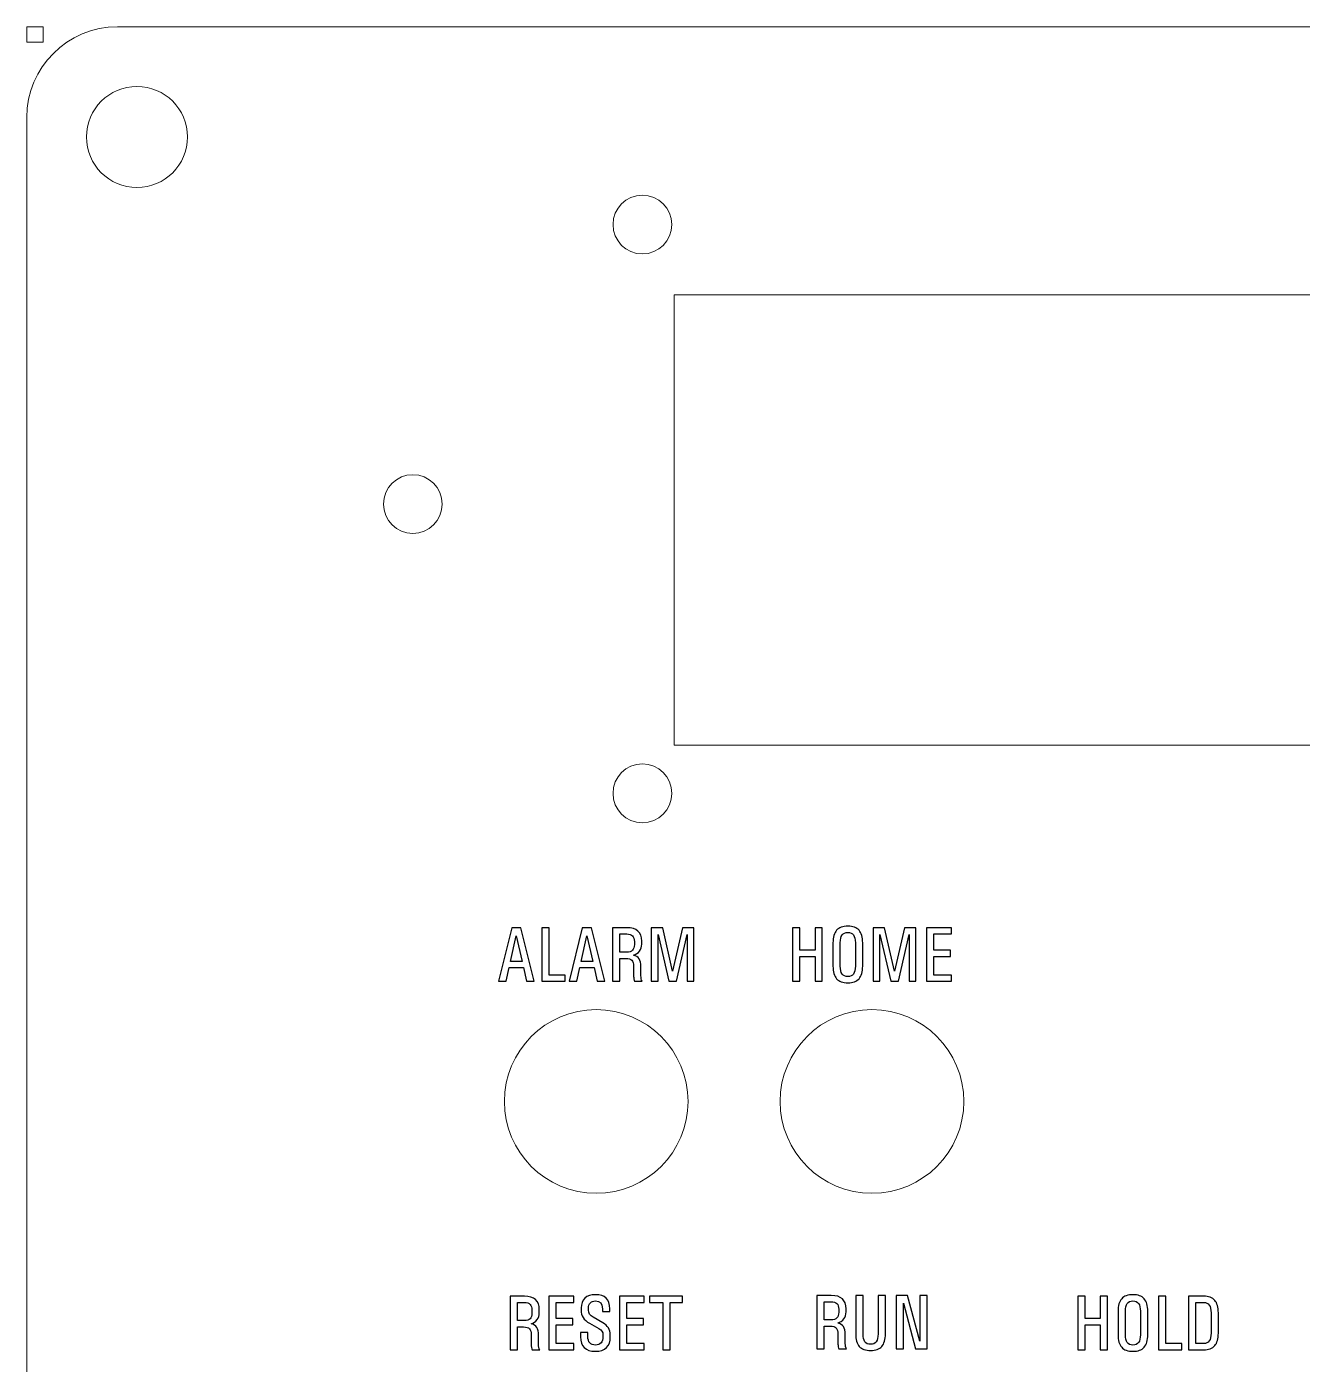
# Model space of a CAD drawing. Header units: millimetres. Extents: x -138 to 142, y -75 to 77.
# Drawn here: x -138.5 to -69.1, y 4.2 to 77 of the extents above; entities that cross this region are included whole.
import ezdxf

# ---------------------------------------------------------------- set-up
doc = ezdxf.new("R2010")
doc.units = ezdxf.units.MM
doc.header["$MEASUREMENT"] = 0
doc.layers.add('Layer 1', color=7, linetype='Continuous')

msp = doc.modelspace()

# ---------------------------------------------------------------- linework, layer by layer
at = {"layer": 'Layer 1', "color": 1, "lineweight": 20}
msp.add_lwpolyline([(-138.5, 76.1568), (-137.6126, 76.1568), (-137.6126, 77), (-138.5, 77), (-138.5, 76.1568)], close=True, dxfattribs=at)
at = {"layer": 'Layer 1', "lineweight": 9}
msp.add_lwpolyline([(-103.2501, 37.9), (-31.7501, 37.9), (-31.7501, 62.4), (-103.2501, 62.4), (-103.2501, 37.9)], close=True, dxfattribs=at)
for centre, major_axis in [((-132.5, 71), (0, 2.75)), ((-104.9857, 66.2329), (0, 1.6)), ((-117.4825, 51.0183), (0, 1.6)), ((-104.9857, 35.2703), (0, 1.6)), ((-107.5, 18.5), (0, 5)), ((-92.4886, 18.5), (0, 5))]:
    msp.add_ellipse(centre, major_axis=major_axis, ratio=1, dxfattribs=at)
msp.add_open_spline([(-133.5625, 77), (-133.5625, 77), (88.5625, 77), (88.5625, 77), (88.5625, 77), (91.2782, 77), (93.5, 74.7782), (93.5, 72.0625), (93.5, 72.0625), (93.5, 72.0625), (93.5, -70.0625), (93.5, -70.0625), (93.5, -70.0625), (93.5, -72.7782), (91.2782, -75), (88.5625, -75), (88.5625, -75), (88.5625, -75), (-133.5625, -75), (-133.5625, -75), (-133.5625, -75), (-136.2782, -75), (-138.5, -72.7782), (-138.5, -70.0625), (-138.5, -70.0625), (-138.5, -70.0625), (-138.5, 72.0625), (-138.5, 72.0625), (-138.5, 72.0625), (-138.5, 74.7782), (-136.2782, 77), (-133.5625, 77)], degree=3, knots=[0, 0, 0, 0, 0.1111111, 0.1111111, 0.1111111, 0.1111111, 0.2222222, 0.2222222, 0.2222222, 0.2222222, 0.3333333, 0.3333333, 0.3333333, 0.3333333, 0.4444444, 0.4444444, 0.4444444, 0.4444444, 0.5555556, 0.5555556, 0.5555556, 0.5555556, 0.6666667, 0.6666667, 0.6666667, 0.6666667, 0.7777778, 0.7777778, 0.7777778, 0.7777778, 1, 1, 1, 1], dxfattribs=at)
at = {"layer": 'Layer 1', "color": 1}
for points, knots in [([(-112.8192, 25.0438), (-112.8192, 25.0438), (-112.1024, 27.9563), (-112.1024, 27.9563), (-112.1024, 27.9563), (-112.1024, 27.9563), (-111.5958, 27.9563), (-111.5958, 27.9563), (-111.5958, 27.9563), (-111.5958, 27.9563), (-110.8804, 25.0438), (-110.8804, 25.0438), (-110.8804, 25.0438), (-110.8804, 25.0438), (-111.2896, 25.0438), (-111.2896, 25.0438), (-111.2896, 25.0438), (-111.2896, 25.0438), (-111.4596, 25.7839), (-111.4596, 25.7839), (-111.4596, 25.7839), (-111.4596, 25.7839), (-112.2385, 25.7839), (-112.2385, 25.7839), (-112.2385, 25.7839), (-112.2385, 25.7839), (-112.4079, 25.0438), (-112.4079, 25.0438), (-112.4079, 25.0438), (-112.4079, 25.0438), (-112.8192, 25.0438), (-112.8192, 25.0438)], [0, 0, 0, 0, 0.1111111, 0.1111111, 0.1111111, 0.1111111, 0.2222222, 0.2222222, 0.2222222, 0.2222222, 0.3333333, 0.3333333, 0.3333333, 0.3333333, 0.4444444, 0.4444444, 0.4444444, 0.4444444, 0.5555556, 0.5555556, 0.5555556, 0.5555556, 0.6666667, 0.6666667, 0.6666667, 0.6666667, 0.7777778, 0.7777778, 0.7777778, 0.7777778, 1, 1, 1, 1]), ([(-110.4612, 25.0438), (-110.4612, 25.0438), (-110.4612, 27.9563), (-110.4612, 27.9563), (-110.4612, 27.9563), (-110.4612, 27.9563), (-110.0619, 27.9563), (-110.0619, 27.9563), (-110.0619, 27.9563), (-110.0619, 27.9563), (-110.0619, 25.3825), (-110.0619, 25.3825), (-110.0619, 25.3825), (-110.0619, 25.3825), (-109.1898, 25.3825), (-109.1898, 25.3825), (-109.1898, 25.3825), (-109.1898, 25.3825), (-109.1898, 25.0438), (-109.1898, 25.0438), (-109.1898, 25.0438), (-109.1898, 25.0438), (-110.4612, 25.0438), (-110.4612, 25.0438)], [0, 0, 0, 0, 0.1428571, 0.1428571, 0.1428571, 0.1428571, 0.2857143, 0.2857143, 0.2857143, 0.2857143, 0.4285714, 0.4285714, 0.4285714, 0.4285714, 0.5714286, 0.5714286, 0.5714286, 0.5714286, 0.7142857, 0.7142857, 0.7142857, 0.7142857, 1, 1, 1, 1]), ([(-108.9746, 25.0438), (-108.9746, 25.0438), (-108.2578, 27.9563), (-108.2578, 27.9563), (-108.2578, 27.9563), (-108.2578, 27.9563), (-107.7512, 27.9563), (-107.7512, 27.9563), (-107.7512, 27.9563), (-107.7512, 27.9563), (-107.0358, 25.0438), (-107.0358, 25.0438), (-107.0358, 25.0438), (-107.0358, 25.0438), (-107.445, 25.0438), (-107.445, 25.0438), (-107.445, 25.0438), (-107.445, 25.0438), (-107.615, 25.7839), (-107.615, 25.7839), (-107.615, 25.7839), (-107.615, 25.7839), (-108.3939, 25.7839), (-108.3939, 25.7839), (-108.3939, 25.7839), (-108.3939, 25.7839), (-108.5633, 25.0438), (-108.5633, 25.0438), (-108.5633, 25.0438), (-108.5633, 25.0438), (-108.9746, 25.0438), (-108.9746, 25.0438)], [0, 0, 0, 0, 0.1111111, 0.1111111, 0.1111111, 0.1111111, 0.2222222, 0.2222222, 0.2222222, 0.2222222, 0.3333333, 0.3333333, 0.3333333, 0.3333333, 0.4444444, 0.4444444, 0.4444444, 0.4444444, 0.5555556, 0.5555556, 0.5555556, 0.5555556, 0.6666667, 0.6666667, 0.6666667, 0.6666667, 0.7777778, 0.7777778, 0.7777778, 0.7777778, 1, 1, 1, 1]), ([(-105.8744, 26.2884), (-105.8744, 26.2884), (-106.2173, 26.2884), (-106.2173, 26.2884), (-106.2173, 26.2884), (-106.2173, 26.2884), (-106.2173, 25.0438), (-106.2173, 25.0438), (-106.2173, 25.0438), (-106.2173, 25.0438), (-106.6166, 25.0438), (-106.6166, 25.0438), (-106.6166, 25.0438), (-106.6166, 25.0438), (-106.6166, 27.9563), (-106.6166, 27.9563), (-106.6166, 27.9563), (-106.6166, 27.9563), (-105.8328, 27.9563), (-105.8328, 27.9563), (-105.8328, 27.9563), (-105.293, 27.9563), (-105.0228, 27.7136), (-105.0228, 27.2289), (-105.0228, 27.2289), (-105.0228, 27.2289), (-105.0228, 27.0589), (-105.0228, 27.0589), (-105.0228, 27.0589), (-105.0228, 26.9128), (-105.0623, 26.7872), (-105.1413, 26.6821), (-105.1413, 26.6821), (-105.2211, 26.5763), (-105.3311, 26.5015), (-105.4737, 26.4577), (-105.4737, 26.4577), (-105.3325, 26.426), (-105.2295, 26.3604), (-105.1646, 26.2602), (-105.1646, 26.2602), (-105.099, 26.1607), (-105.0658, 26.0203), (-105.0658, 25.8397), (-105.0658, 25.8397), (-105.0658, 25.8397), (-105.0658, 25.3352), (-105.0658, 25.3352), (-105.0658, 25.3352), (-105.0658, 25.2886), (-105.0595, 25.2343), (-105.0468, 25.1729), (-105.0468, 25.1729), (-105.0334, 25.1115), (-105.0186, 25.0685), (-105.0023, 25.0438), (-105.0023, 25.0438), (-105.0023, 25.0438), (-105.4179, 25.0438), (-105.4179, 25.0438), (-105.4179, 25.0438), (-105.4271, 25.0671), (-105.4377, 25.1087), (-105.4483, 25.1687), (-105.4483, 25.1687), (-105.4595, 25.2287), (-105.4652, 25.2745), (-105.4652, 25.3063), (-105.4652, 25.3063), (-105.4652, 25.3063), (-105.4652, 25.8601), (-105.4652, 25.8601), (-105.4652, 25.8601), (-105.4652, 26.0104), (-105.4969, 26.1191), (-105.5604, 26.1868), (-105.5604, 26.1868), (-105.6239, 26.2545), (-105.7284, 26.2884), (-105.8744, 26.2884)], [0, 0, 0, 0, 0.047619, 0.047619, 0.047619, 0.047619, 0.0952381, 0.0952381, 0.0952381, 0.0952381, 0.1428571, 0.1428571, 0.1428571, 0.1428571, 0.1904762, 0.1904762, 0.1904762, 0.1904762, 0.2380952, 0.2380952, 0.2380952, 0.2380952, 0.2857143, 0.2857143, 0.2857143, 0.2857143, 0.3333333, 0.3333333, 0.3333333, 0.3333333, 0.3809524, 0.3809524, 0.3809524, 0.3809524, 0.4285714, 0.4285714, 0.4285714, 0.4285714, 0.4761905, 0.4761905, 0.4761905, 0.4761905, 0.5238095, 0.5238095, 0.5238095, 0.5238095, 0.5714286, 0.5714286, 0.5714286, 0.5714286, 0.6190476, 0.6190476, 0.6190476, 0.6190476, 0.6666667, 0.6666667, 0.6666667, 0.6666667, 0.7142857, 0.7142857, 0.7142857, 0.7142857, 0.7619048, 0.7619048, 0.7619048, 0.7619048, 0.8095238, 0.8095238, 0.8095238, 0.8095238, 0.8571429, 0.8571429, 0.8571429, 0.8571429, 0.9047619, 0.9047619, 0.9047619, 0.9047619, 1, 1, 1, 1]), ([(-104.4999, 25.0438), (-104.4999, 25.0438), (-104.4999, 27.9563), (-104.4999, 27.9563), (-104.4999, 27.9563), (-104.4999, 27.9563), (-103.8819, 27.9563), (-103.8819, 27.9563), (-103.8819, 27.9563), (-103.8819, 27.9563), (-103.34, 25.5892), (-103.34, 25.5892), (-103.34, 25.5892), (-103.34, 25.5892), (-102.7989, 27.9563), (-102.7989, 27.9563), (-102.7989, 27.9563), (-102.7989, 27.9563), (-102.1808, 27.9563), (-102.1808, 27.9563), (-102.1808, 27.9563), (-102.1808, 27.9563), (-102.1808, 25.0438), (-102.1808, 25.0438), (-102.1808, 25.0438), (-102.1808, 25.0438), (-102.5442, 25.0438), (-102.5442, 25.0438), (-102.5442, 25.0438), (-102.5442, 25.0438), (-102.5442, 27.588), (-102.5442, 27.588), (-102.5442, 27.588), (-102.5442, 27.588), (-103.1291, 25.0438), (-103.1291, 25.0438), (-103.1291, 25.0438), (-103.1291, 25.0438), (-103.551, 25.0438), (-103.551, 25.0438), (-103.551, 25.0438), (-103.551, 25.0438), (-104.1359, 27.588), (-104.1359, 27.588), (-104.1359, 27.588), (-104.1359, 27.588), (-104.1359, 25.0438), (-104.1359, 25.0438), (-104.1359, 25.0438), (-104.1359, 25.0438), (-104.4999, 25.0438), (-104.4999, 25.0438)], [0, 0, 0, 0, 0.0714286, 0.0714286, 0.0714286, 0.0714286, 0.1428571, 0.1428571, 0.1428571, 0.1428571, 0.2142857, 0.2142857, 0.2142857, 0.2142857, 0.2857143, 0.2857143, 0.2857143, 0.2857143, 0.3571429, 0.3571429, 0.3571429, 0.3571429, 0.4285714, 0.4285714, 0.4285714, 0.4285714, 0.5, 0.5, 0.5, 0.5, 0.5714286, 0.5714286, 0.5714286, 0.5714286, 0.6428571, 0.6428571, 0.6428571, 0.6428571, 0.7142857, 0.7142857, 0.7142857, 0.7142857, 0.7857143, 0.7857143, 0.7857143, 0.7857143, 0.8571429, 0.8571429, 0.8571429, 0.8571429, 1, 1, 1, 1]), ([(-96.8097, 25.0438), (-96.8097, 25.0438), (-96.8097, 27.9563), (-96.8097, 27.9563), (-96.8097, 27.9563), (-96.8097, 27.9563), (-96.4104, 27.9563), (-96.4104, 27.9563), (-96.4104, 27.9563), (-96.4104, 27.9563), (-96.4104, 26.7364), (-96.4104, 26.7364), (-96.4104, 26.7364), (-96.4104, 26.7364), (-95.5898, 26.7364), (-95.5898, 26.7364), (-95.5898, 26.7364), (-95.5898, 26.7364), (-95.5898, 27.9563), (-95.5898, 27.9563), (-95.5898, 27.9563), (-95.5898, 27.9563), (-95.1912, 27.9563), (-95.1912, 27.9563), (-95.1912, 27.9563), (-95.1912, 27.9563), (-95.1912, 25.0438), (-95.1912, 25.0438), (-95.1912, 25.0438), (-95.1912, 25.0438), (-95.5898, 25.0438), (-95.5898, 25.0438), (-95.5898, 25.0438), (-95.5898, 25.0438), (-95.5898, 26.3978), (-95.5898, 26.3978), (-95.5898, 26.3978), (-95.5898, 26.3978), (-96.4104, 26.3978), (-96.4104, 26.3978), (-96.4104, 26.3978), (-96.4104, 26.3978), (-96.4104, 25.0438), (-96.4104, 25.0438), (-96.4104, 25.0438), (-96.4104, 25.0438), (-96.8097, 25.0438), (-96.8097, 25.0438)], [0, 0, 0, 0, 0.0769231, 0.0769231, 0.0769231, 0.0769231, 0.1538462, 0.1538462, 0.1538462, 0.1538462, 0.2307692, 0.2307692, 0.2307692, 0.2307692, 0.3076923, 0.3076923, 0.3076923, 0.3076923, 0.3846154, 0.3846154, 0.3846154, 0.3846154, 0.4615385, 0.4615385, 0.4615385, 0.4615385, 0.5384615, 0.5384615, 0.5384615, 0.5384615, 0.6153846, 0.6153846, 0.6153846, 0.6153846, 0.6923077, 0.6923077, 0.6923077, 0.6923077, 0.7692308, 0.7692308, 0.7692308, 0.7692308, 0.8461538, 0.8461538, 0.8461538, 0.8461538, 1, 1, 1, 1]), ([(-93.802, 28.041), (-93.5282, 28.041), (-93.325, 27.9669), (-93.1924, 27.818), (-93.1924, 27.818), (-93.0604, 27.6692), (-92.9941, 27.4413), (-92.9941, 27.1358), (-92.9941, 27.1358), (-92.9941, 27.1358), (-92.9941, 25.8644), (-92.9941, 25.8644), (-92.9941, 25.8644), (-92.9941, 25.5589), (-93.0604, 25.331), (-93.1924, 25.1821), (-93.1924, 25.1821), (-93.325, 25.0332), (-93.5282, 24.9591), (-93.802, 24.9591), (-93.802, 24.9591), (-94.0778, 24.9591), (-94.2817, 25.0332), (-94.4137, 25.1814), (-94.4137, 25.1814), (-94.5463, 25.3295), (-94.6126, 25.5574), (-94.6126, 25.8644), (-94.6126, 25.8644), (-94.6126, 25.8644), (-94.6126, 27.1358), (-94.6126, 27.1358), (-94.6126, 27.1358), (-94.6126, 27.4427), (-94.5463, 27.6706), (-94.4137, 27.8187), (-94.4137, 27.8187), (-94.2817, 27.9669), (-94.0778, 28.041), (-93.802, 28.041)], [0, 0, 0, 0, 0.0909091, 0.0909091, 0.0909091, 0.0909091, 0.1818182, 0.1818182, 0.1818182, 0.1818182, 0.2727273, 0.2727273, 0.2727273, 0.2727273, 0.3636364, 0.3636364, 0.3636364, 0.3636364, 0.4545455, 0.4545455, 0.4545455, 0.4545455, 0.5454545, 0.5454545, 0.5454545, 0.5454545, 0.6363636, 0.6363636, 0.6363636, 0.6363636, 0.7272727, 0.7272727, 0.7272727, 0.7272727, 0.8181818, 0.8181818, 0.8181818, 0.8181818, 1, 1, 1, 1]), ([(-93.802, 27.7023), (-93.9431, 27.7023), (-94.0468, 27.6557), (-94.1131, 27.5633), (-94.1131, 27.5633), (-94.1801, 27.4709), (-94.2133, 27.3284), (-94.2133, 27.1358), (-94.2133, 27.1358), (-94.2133, 27.1358), (-94.2133, 25.8644), (-94.2133, 25.8644), (-94.2133, 25.8644), (-94.2133, 25.6717), (-94.1801, 25.5285), (-94.1131, 25.4368), (-94.1131, 25.4368), (-94.0468, 25.3444), (-93.9431, 25.2978), (-93.802, 25.2978), (-93.802, 25.2978), (-93.663, 25.2978), (-93.56, 25.3444), (-93.4929, 25.4368), (-93.4929, 25.4368), (-93.4266, 25.5285), (-93.3927, 25.6717), (-93.3927, 25.8644), (-93.3927, 25.8644), (-93.3927, 25.8644), (-93.3927, 27.1358), (-93.3927, 27.1358), (-93.3927, 27.1358), (-93.3927, 27.3284), (-93.4259, 27.4709), (-93.4922, 27.5633), (-93.4922, 27.5633), (-93.5585, 27.6557), (-93.6616, 27.7023), (-93.802, 27.7023)], [0, 0, 0, 0, 0.0909091, 0.0909091, 0.0909091, 0.0909091, 0.1818182, 0.1818182, 0.1818182, 0.1818182, 0.2727273, 0.2727273, 0.2727273, 0.2727273, 0.3636364, 0.3636364, 0.3636364, 0.3636364, 0.4545455, 0.4545455, 0.4545455, 0.4545455, 0.5454545, 0.5454545, 0.5454545, 0.5454545, 0.6363636, 0.6363636, 0.6363636, 0.6363636, 0.7272727, 0.7272727, 0.7272727, 0.7272727, 0.8181818, 0.8181818, 0.8181818, 0.8181818, 1, 1, 1, 1]), ([(-92.4155, 25.0438), (-92.4155, 25.0438), (-92.4155, 27.9563), (-92.4155, 27.9563), (-92.4155, 27.9563), (-92.4155, 27.9563), (-91.7975, 27.9563), (-91.7975, 27.9563), (-91.7975, 27.9563), (-91.7975, 27.9563), (-91.2556, 25.5892), (-91.2556, 25.5892), (-91.2556, 25.5892), (-91.2556, 25.5892), (-90.7145, 27.9563), (-90.7145, 27.9563), (-90.7145, 27.9563), (-90.7145, 27.9563), (-90.0964, 27.9563), (-90.0964, 27.9563), (-90.0964, 27.9563), (-90.0964, 27.9563), (-90.0964, 25.0438), (-90.0964, 25.0438), (-90.0964, 25.0438), (-90.0964, 25.0438), (-90.4598, 25.0438), (-90.4598, 25.0438), (-90.4598, 25.0438), (-90.4598, 25.0438), (-90.4598, 27.588), (-90.4598, 27.588), (-90.4598, 27.588), (-90.4598, 27.588), (-91.0447, 25.0438), (-91.0447, 25.0438), (-91.0447, 25.0438), (-91.0447, 25.0438), (-91.4666, 25.0438), (-91.4666, 25.0438), (-91.4666, 25.0438), (-91.4666, 25.0438), (-92.0515, 27.588), (-92.0515, 27.588), (-92.0515, 27.588), (-92.0515, 27.588), (-92.0515, 25.0438), (-92.0515, 25.0438), (-92.0515, 25.0438), (-92.0515, 25.0438), (-92.4155, 25.0438), (-92.4155, 25.0438)], [0, 0, 0, 0, 0.0714286, 0.0714286, 0.0714286, 0.0714286, 0.1428571, 0.1428571, 0.1428571, 0.1428571, 0.2142857, 0.2142857, 0.2142857, 0.2142857, 0.2857143, 0.2857143, 0.2857143, 0.2857143, 0.3571429, 0.3571429, 0.3571429, 0.3571429, 0.4285714, 0.4285714, 0.4285714, 0.4285714, 0.5, 0.5, 0.5, 0.5, 0.5714286, 0.5714286, 0.5714286, 0.5714286, 0.6428571, 0.6428571, 0.6428571, 0.6428571, 0.7142857, 0.7142857, 0.7142857, 0.7142857, 0.7857143, 0.7857143, 0.7857143, 0.7857143, 0.8571429, 0.8571429, 0.8571429, 0.8571429, 1, 1, 1, 1]), ([(-89.5157, 25.0438), (-89.5157, 25.0438), (-89.5157, 27.9563), (-89.5157, 27.9563), (-89.5157, 27.9563), (-89.5157, 27.9563), (-88.1681, 27.9563), (-88.1681, 27.9563), (-88.1681, 27.9563), (-88.1681, 27.9563), (-88.1681, 27.6169), (-88.1681, 27.6169), (-88.1681, 27.6169), (-88.1681, 27.6169), (-89.1164, 27.6169), (-89.1164, 27.6169), (-89.1164, 27.6169), (-89.1164, 27.6169), (-89.1164, 26.7364), (-89.1164, 26.7364), (-89.1164, 26.7364), (-89.1164, 26.7364), (-88.2112, 26.7364), (-88.2112, 26.7364), (-88.2112, 26.7364), (-88.2112, 26.7364), (-88.2112, 26.3978), (-88.2112, 26.3978), (-88.2112, 26.3978), (-88.2112, 26.3978), (-89.1164, 26.3978), (-89.1164, 26.3978), (-89.1164, 26.3978), (-89.1164, 26.3978), (-89.1164, 25.3825), (-89.1164, 25.3825), (-89.1164, 25.3825), (-89.1164, 25.3825), (-88.1681, 25.3825), (-88.1681, 25.3825), (-88.1681, 25.3825), (-88.1681, 25.3825), (-88.1681, 25.0438), (-88.1681, 25.0438), (-88.1681, 25.0438), (-88.1681, 25.0438), (-89.5157, 25.0438), (-89.5157, 25.0438)], [0, 0, 0, 0, 0.0769231, 0.0769231, 0.0769231, 0.0769231, 0.1538462, 0.1538462, 0.1538462, 0.1538462, 0.2307692, 0.2307692, 0.2307692, 0.2307692, 0.3076923, 0.3076923, 0.3076923, 0.3076923, 0.3846154, 0.3846154, 0.3846154, 0.3846154, 0.4615385, 0.4615385, 0.4615385, 0.4615385, 0.5384615, 0.5384615, 0.5384615, 0.5384615, 0.6153846, 0.6153846, 0.6153846, 0.6153846, 0.6923077, 0.6923077, 0.6923077, 0.6923077, 0.7692308, 0.7692308, 0.7692308, 0.7692308, 0.8461538, 0.8461538, 0.8461538, 0.8461538, 1, 1, 1, 1]), ([(-112.1623, 26.1184), (-112.1623, 26.1184), (-111.5358, 26.1184), (-111.5358, 26.1184), (-111.5358, 26.1184), (-111.5358, 26.1184), (-111.8498, 27.5118), (-111.8498, 27.5118), (-111.8498, 27.5118), (-111.8498, 27.5118), (-112.1623, 26.1184), (-112.1623, 26.1184)], [0, 0, 0, 0, 0.25, 0.25, 0.25, 0.25, 0.5, 0.5, 0.5, 0.5, 1, 1, 1, 1]), ([(-108.3177, 26.1184), (-108.3177, 26.1184), (-107.6912, 26.1184), (-107.6912, 26.1184), (-107.6912, 26.1184), (-107.6912, 26.1184), (-108.0052, 27.5118), (-108.0052, 27.5118), (-108.0052, 27.5118), (-108.0052, 27.5118), (-108.3177, 26.1184), (-108.3177, 26.1184)], [0, 0, 0, 0, 0.25, 0.25, 0.25, 0.25, 0.5, 0.5, 0.5, 0.5, 1, 1, 1, 1]), ([(-105.8328, 27.6169), (-105.8328, 27.6169), (-106.2173, 27.6169), (-106.2173, 27.6169), (-106.2173, 27.6169), (-106.2173, 27.6169), (-106.2173, 26.6271), (-106.2173, 26.6271), (-106.2173, 26.6271), (-106.2173, 26.6271), (-105.8328, 26.6271), (-105.8328, 26.6271), (-105.8328, 26.6271), (-105.559, 26.6271), (-105.4214, 26.7646), (-105.4214, 27.0384), (-105.4214, 27.0384), (-105.4214, 27.0384), (-105.4214, 27.2077), (-105.4214, 27.2077), (-105.4214, 27.2077), (-105.4214, 27.4808), (-105.559, 27.6169), (-105.8328, 27.6169)], [0, 0, 0, 0, 0.1428571, 0.1428571, 0.1428571, 0.1428571, 0.2857143, 0.2857143, 0.2857143, 0.2857143, 0.4285714, 0.4285714, 0.4285714, 0.4285714, 0.5714286, 0.5714286, 0.5714286, 0.5714286, 0.7142857, 0.7142857, 0.7142857, 0.7142857, 1, 1, 1, 1]), ([(-111.4494, 6.2293), (-111.4494, 6.2293), (-111.7923, 6.2293), (-111.7923, 6.2293), (-111.7923, 6.2293), (-111.7923, 6.2293), (-111.7923, 4.9847), (-111.7923, 4.9847), (-111.7923, 4.9847), (-111.7923, 4.9847), (-112.1916, 4.9847), (-112.1916, 4.9847), (-112.1916, 4.9847), (-112.1916, 4.9847), (-112.1916, 7.8972), (-112.1916, 7.8972), (-112.1916, 7.8972), (-112.1916, 7.8972), (-111.4078, 7.8972), (-111.4078, 7.8972), (-111.4078, 7.8972), (-110.868, 7.8972), (-110.5978, 7.6545), (-110.5978, 7.1698), (-110.5978, 7.1698), (-110.5978, 7.1698), (-110.5978, 6.9998), (-110.5978, 6.9998), (-110.5978, 6.9998), (-110.5978, 6.8537), (-110.6373, 6.7281), (-110.7163, 6.623), (-110.7163, 6.623), (-110.7961, 6.5172), (-110.9061, 6.4424), (-111.0487, 6.3986), (-111.0487, 6.3986), (-110.9075, 6.3669), (-110.8045, 6.3013), (-110.7396, 6.2011), (-110.7396, 6.2011), (-110.674, 6.1016), (-110.6408, 5.9612), (-110.6408, 5.7806), (-110.6408, 5.7806), (-110.6408, 5.7806), (-110.6408, 5.2761), (-110.6408, 5.2761), (-110.6408, 5.2761), (-110.6408, 5.2295), (-110.6345, 5.1752), (-110.6218, 5.1138), (-110.6218, 5.1138), (-110.6084, 5.0524), (-110.5936, 5.0094), (-110.5773, 4.9847), (-110.5773, 4.9847), (-110.5773, 4.9847), (-110.9929, 4.9847), (-110.9929, 4.9847), (-110.9929, 4.9847), (-111.0021, 5.008), (-111.0127, 5.0496), (-111.0233, 5.1096), (-111.0233, 5.1096), (-111.0345, 5.1696), (-111.0402, 5.2154), (-111.0402, 5.2472), (-111.0402, 5.2472), (-111.0402, 5.2472), (-111.0402, 5.801), (-111.0402, 5.801), (-111.0402, 5.801), (-111.0402, 5.9513), (-111.0719, 6.06), (-111.1354, 6.1277), (-111.1354, 6.1277), (-111.1989, 6.1954), (-111.3034, 6.2293), (-111.4494, 6.2293)], [0, 0, 0, 0, 0.047619, 0.047619, 0.047619, 0.047619, 0.0952381, 0.0952381, 0.0952381, 0.0952381, 0.1428571, 0.1428571, 0.1428571, 0.1428571, 0.1904762, 0.1904762, 0.1904762, 0.1904762, 0.2380952, 0.2380952, 0.2380952, 0.2380952, 0.2857143, 0.2857143, 0.2857143, 0.2857143, 0.3333333, 0.3333333, 0.3333333, 0.3333333, 0.3809524, 0.3809524, 0.3809524, 0.3809524, 0.4285714, 0.4285714, 0.4285714, 0.4285714, 0.4761905, 0.4761905, 0.4761905, 0.4761905, 0.5238095, 0.5238095, 0.5238095, 0.5238095, 0.5714286, 0.5714286, 0.5714286, 0.5714286, 0.6190476, 0.6190476, 0.6190476, 0.6190476, 0.6666667, 0.6666667, 0.6666667, 0.6666667, 0.7142857, 0.7142857, 0.7142857, 0.7142857, 0.7619048, 0.7619048, 0.7619048, 0.7619048, 0.8095238, 0.8095238, 0.8095238, 0.8095238, 0.8571429, 0.8571429, 0.8571429, 0.8571429, 0.9047619, 0.9047619, 0.9047619, 0.9047619, 1, 1, 1, 1]), ([(-111.4078, 7.5578), (-111.4078, 7.5578), (-111.7923, 7.5578), (-111.7923, 7.5578), (-111.7923, 7.5578), (-111.7923, 7.5578), (-111.7923, 6.568), (-111.7923, 6.568), (-111.7923, 6.568), (-111.7923, 6.568), (-111.4078, 6.568), (-111.4078, 6.568), (-111.4078, 6.568), (-111.134, 6.568), (-110.9964, 6.7055), (-110.9964, 6.9793), (-110.9964, 6.9793), (-110.9964, 6.9793), (-110.9964, 7.1486), (-110.9964, 7.1486), (-110.9964, 7.1486), (-110.9964, 7.4217), (-111.134, 7.5578), (-111.4078, 7.5578)], [0, 0, 0, 0, 0.1428571, 0.1428571, 0.1428571, 0.1428571, 0.2857143, 0.2857143, 0.2857143, 0.2857143, 0.4285714, 0.4285714, 0.4285714, 0.4285714, 0.5714286, 0.5714286, 0.5714286, 0.5714286, 0.7142857, 0.7142857, 0.7142857, 0.7142857, 1, 1, 1, 1]), ([(-110.0749, 4.9847), (-110.0749, 4.9847), (-110.0749, 7.8972), (-110.0749, 7.8972), (-110.0749, 7.8972), (-110.0749, 7.8972), (-108.7273, 7.8972), (-108.7273, 7.8972), (-108.7273, 7.8972), (-108.7273, 7.8972), (-108.7273, 7.5578), (-108.7273, 7.5578), (-108.7273, 7.5578), (-108.7273, 7.5578), (-109.6756, 7.5578), (-109.6756, 7.5578), (-109.6756, 7.5578), (-109.6756, 7.5578), (-109.6756, 6.6773), (-109.6756, 6.6773), (-109.6756, 6.6773), (-109.6756, 6.6773), (-108.7704, 6.6773), (-108.7704, 6.6773), (-108.7704, 6.6773), (-108.7704, 6.6773), (-108.7704, 6.3387), (-108.7704, 6.3387), (-108.7704, 6.3387), (-108.7704, 6.3387), (-109.6756, 6.3387), (-109.6756, 6.3387), (-109.6756, 6.3387), (-109.6756, 6.3387), (-109.6756, 5.3234), (-109.6756, 5.3234), (-109.6756, 5.3234), (-109.6756, 5.3234), (-108.7273, 5.3234), (-108.7273, 5.3234), (-108.7273, 5.3234), (-108.7273, 5.3234), (-108.7273, 4.9847), (-108.7273, 4.9847), (-108.7273, 4.9847), (-108.7273, 4.9847), (-110.0749, 4.9847), (-110.0749, 4.9847)], [0, 0, 0, 0, 0.0769231, 0.0769231, 0.0769231, 0.0769231, 0.1538462, 0.1538462, 0.1538462, 0.1538462, 0.2307692, 0.2307692, 0.2307692, 0.2307692, 0.3076923, 0.3076923, 0.3076923, 0.3076923, 0.3846154, 0.3846154, 0.3846154, 0.3846154, 0.4615385, 0.4615385, 0.4615385, 0.4615385, 0.5384615, 0.5384615, 0.5384615, 0.5384615, 0.6153846, 0.6153846, 0.6153846, 0.6153846, 0.6923077, 0.6923077, 0.6923077, 0.6923077, 0.7692308, 0.7692308, 0.7692308, 0.7692308, 0.8461538, 0.8461538, 0.8461538, 0.8461538, 1, 1, 1, 1]), ([(-107.5427, 7.9819), (-107.0227, 7.9819), (-106.7631, 7.7272), (-106.7631, 7.2171), (-106.7631, 7.2171), (-106.7631, 7.2171), (-106.7631, 7.064), (-106.7631, 7.064), (-106.7631, 7.064), (-106.7631, 7.064), (-107.1624, 7.064), (-107.1624, 7.064), (-107.1624, 7.064), (-107.1624, 7.064), (-107.1624, 7.2171), (-107.1624, 7.2171), (-107.1624, 7.2171), (-107.1624, 7.5007), (-107.2887, 7.6432), (-107.5427, 7.6432), (-107.5427, 7.6432), (-107.6584, 7.6432), (-107.7508, 7.6086), (-107.8193, 7.5395), (-107.8193, 7.5395), (-107.8884, 7.4704), (-107.923, 7.3772), (-107.923, 7.2587), (-107.923, 7.2587), (-107.923, 7.2587), (-107.923, 7.1451), (-107.923, 7.1451), (-107.923, 7.1451), (-107.923, 6.9821), (-107.8355, 6.8509), (-107.6605, 6.75), (-107.6605, 6.75), (-107.6605, 6.75), (-107.1328, 6.4501), (-107.1328, 6.4501), (-107.1328, 6.4501), (-107.0051, 6.3775), (-106.9063, 6.285), (-106.8379, 6.1743), (-106.8379, 6.1743), (-106.7687, 6.0635), (-106.7341, 5.9407), (-106.7341, 5.8053), (-106.7341, 5.8053), (-106.7341, 5.8053), (-106.7341, 5.6959), (-106.7341, 5.6959), (-106.7341, 5.6959), (-106.7341, 5.1653), (-107.0037, 4.9), (-107.5427, 4.9), (-107.5427, 4.9), (-108.0824, 4.9), (-108.3527, 5.1653), (-108.3527, 5.6959), (-108.3527, 5.6959), (-108.3527, 5.6959), (-108.3527, 5.9252), (-108.3527, 5.9252), (-108.3527, 5.9252), (-108.3527, 5.9252), (-107.954, 5.9252), (-107.954, 5.9252), (-107.954, 5.9252), (-107.954, 5.9252), (-107.954, 5.6959), (-107.954, 5.6959), (-107.954, 5.6959), (-107.954, 5.547), (-107.9188, 5.4334), (-107.8482, 5.3558), (-107.8482, 5.3558), (-107.7784, 5.2782), (-107.6761, 5.2387), (-107.5427, 5.2387), (-107.5427, 5.2387), (-107.4086, 5.2387), (-107.307, 5.2782), (-107.2372, 5.3558), (-107.2372, 5.3558), (-107.1681, 5.4334), (-107.1328, 5.547), (-107.1328, 5.6959), (-107.1328, 5.6959), (-107.1328, 5.6959), (-107.1328, 5.8053), (-107.1328, 5.8053), (-107.1328, 5.8053), (-107.1328, 5.9428), (-107.2062, 6.0536), (-107.3522, 6.1362), (-107.3522, 6.1362), (-107.3522, 6.1362), (-107.8588, 6.4233), (-107.8588, 6.4233), (-107.8588, 6.4233), (-108.0211, 6.5157), (-108.1389, 6.6188), (-108.2123, 6.7338), (-108.2123, 6.7338), (-108.2849, 6.8481), (-108.3216, 6.9849), (-108.3216, 7.1451), (-108.3216, 7.1451), (-108.3216, 7.1451), (-108.3216, 7.2587), (-108.3216, 7.2587), (-108.3216, 7.2587), (-108.3216, 7.4873), (-108.2532, 7.6651), (-108.1163, 7.7921), (-108.1163, 7.7921), (-107.9787, 7.9184), (-107.7875, 7.9819), (-107.5427, 7.9819)], [0, 0, 0, 0, 0.0322581, 0.0322581, 0.0322581, 0.0322581, 0.0645161, 0.0645161, 0.0645161, 0.0645161, 0.0967742, 0.0967742, 0.0967742, 0.0967742, 0.1290323, 0.1290323, 0.1290323, 0.1290323, 0.1612903, 0.1612903, 0.1612903, 0.1612903, 0.1935484, 0.1935484, 0.1935484, 0.1935484, 0.2258065, 0.2258065, 0.2258065, 0.2258065, 0.2580645, 0.2580645, 0.2580645, 0.2580645, 0.2903226, 0.2903226, 0.2903226, 0.2903226, 0.3225806, 0.3225806, 0.3225806, 0.3225806, 0.3548387, 0.3548387, 0.3548387, 0.3548387, 0.3870968, 0.3870968, 0.3870968, 0.3870968, 0.4193548, 0.4193548, 0.4193548, 0.4193548, 0.4516129, 0.4516129, 0.4516129, 0.4516129, 0.483871, 0.483871, 0.483871, 0.483871, 0.516129, 0.516129, 0.516129, 0.516129, 0.5483871, 0.5483871, 0.5483871, 0.5483871, 0.5806452, 0.5806452, 0.5806452, 0.5806452, 0.6129032, 0.6129032, 0.6129032, 0.6129032, 0.6451613, 0.6451613, 0.6451613, 0.6451613, 0.6774194, 0.6774194, 0.6774194, 0.6774194, 0.7096774, 0.7096774, 0.7096774, 0.7096774, 0.7419355, 0.7419355, 0.7419355, 0.7419355, 0.7741935, 0.7741935, 0.7741935, 0.7741935, 0.8064516, 0.8064516, 0.8064516, 0.8064516, 0.8387097, 0.8387097, 0.8387097, 0.8387097, 0.8709677, 0.8709677, 0.8709677, 0.8709677, 0.9032258, 0.9032258, 0.9032258, 0.9032258, 0.9354839, 0.9354839, 0.9354839, 0.9354839, 1, 1, 1, 1]), ([(-106.236, 4.9847), (-106.236, 4.9847), (-106.236, 7.8972), (-106.236, 7.8972), (-106.236, 7.8972), (-106.236, 7.8972), (-104.8884, 7.8972), (-104.8884, 7.8972), (-104.8884, 7.8972), (-104.8884, 7.8972), (-104.8884, 7.5578), (-104.8884, 7.5578), (-104.8884, 7.5578), (-104.8884, 7.5578), (-105.8367, 7.5578), (-105.8367, 7.5578), (-105.8367, 7.5578), (-105.8367, 7.5578), (-105.8367, 6.6773), (-105.8367, 6.6773), (-105.8367, 6.6773), (-105.8367, 6.6773), (-104.9315, 6.6773), (-104.9315, 6.6773), (-104.9315, 6.6773), (-104.9315, 6.6773), (-104.9315, 6.3387), (-104.9315, 6.3387), (-104.9315, 6.3387), (-104.9315, 6.3387), (-105.8367, 6.3387), (-105.8367, 6.3387), (-105.8367, 6.3387), (-105.8367, 6.3387), (-105.8367, 5.3234), (-105.8367, 5.3234), (-105.8367, 5.3234), (-105.8367, 5.3234), (-104.8884, 5.3234), (-104.8884, 5.3234), (-104.8884, 5.3234), (-104.8884, 5.3234), (-104.8884, 4.9847), (-104.8884, 4.9847), (-104.8884, 4.9847), (-104.8884, 4.9847), (-106.236, 4.9847), (-106.236, 4.9847)], [0, 0, 0, 0, 0.0769231, 0.0769231, 0.0769231, 0.0769231, 0.1538462, 0.1538462, 0.1538462, 0.1538462, 0.2307692, 0.2307692, 0.2307692, 0.2307692, 0.3076923, 0.3076923, 0.3076923, 0.3076923, 0.3846154, 0.3846154, 0.3846154, 0.3846154, 0.4615385, 0.4615385, 0.4615385, 0.4615385, 0.5384615, 0.5384615, 0.5384615, 0.5384615, 0.6153846, 0.6153846, 0.6153846, 0.6153846, 0.6923077, 0.6923077, 0.6923077, 0.6923077, 0.7692308, 0.7692308, 0.7692308, 0.7692308, 0.8461538, 0.8461538, 0.8461538, 0.8461538, 1, 1, 1, 1]), ([(-103.8731, 4.9847), (-103.8731, 4.9847), (-103.8731, 7.5578), (-103.8731, 7.5578), (-103.8731, 7.5578), (-103.8731, 7.5578), (-104.5921, 7.5578), (-104.5921, 7.5578), (-104.5921, 7.5578), (-104.5921, 7.5578), (-104.5921, 7.8972), (-104.5921, 7.8972), (-104.5921, 7.8972), (-104.5921, 7.8972), (-102.8085, 7.8972), (-102.8085, 7.8972), (-102.8085, 7.8972), (-102.8085, 7.8972), (-102.8085, 7.5578), (-102.8085, 7.5578), (-102.8085, 7.5578), (-102.8085, 7.5578), (-103.4738, 7.5578), (-103.4738, 7.5578), (-103.4738, 7.5578), (-103.4738, 7.5578), (-103.4738, 4.9847), (-103.4738, 4.9847), (-103.4738, 4.9847), (-103.4738, 4.9847), (-103.8731, 4.9847), (-103.8731, 4.9847)], [0, 0, 0, 0, 0.1111111, 0.1111111, 0.1111111, 0.1111111, 0.2222222, 0.2222222, 0.2222222, 0.2222222, 0.3333333, 0.3333333, 0.3333333, 0.3333333, 0.4444444, 0.4444444, 0.4444444, 0.4444444, 0.5555556, 0.5555556, 0.5555556, 0.5555556, 0.6666667, 0.6666667, 0.6666667, 0.6666667, 0.7777778, 0.7777778, 0.7777778, 0.7777778, 1, 1, 1, 1]), ([(-94.7503, 6.2716), (-94.7503, 6.2716), (-95.0932, 6.2716), (-95.0932, 6.2716), (-95.0932, 6.2716), (-95.0932, 6.2716), (-95.0932, 5.027), (-95.0932, 5.027), (-95.0932, 5.027), (-95.0932, 5.027), (-95.4925, 5.027), (-95.4925, 5.027), (-95.4925, 5.027), (-95.4925, 5.027), (-95.4925, 7.9395), (-95.4925, 7.9395), (-95.4925, 7.9395), (-95.4925, 7.9395), (-94.7087, 7.9395), (-94.7087, 7.9395), (-94.7087, 7.9395), (-94.1689, 7.9395), (-93.8987, 7.6968), (-93.8987, 7.2121), (-93.8987, 7.2121), (-93.8987, 7.2121), (-93.8987, 7.0421), (-93.8987, 7.0421), (-93.8987, 7.0421), (-93.8987, 6.896), (-93.9382, 6.7704), (-94.0172, 6.6653), (-94.0172, 6.6653), (-94.097, 6.5595), (-94.207, 6.4847), (-94.3496, 6.4409), (-94.3496, 6.4409), (-94.2084, 6.4092), (-94.1054, 6.3436), (-94.0405, 6.2434), (-94.0405, 6.2434), (-93.9749, 6.1439), (-93.9417, 6.0035), (-93.9417, 5.8229), (-93.9417, 5.8229), (-93.9417, 5.8229), (-93.9417, 5.3184), (-93.9417, 5.3184), (-93.9417, 5.3184), (-93.9417, 5.2718), (-93.9354, 5.2175), (-93.9227, 5.1561), (-93.9227, 5.1561), (-93.9093, 5.0947), (-93.8945, 5.0517), (-93.8782, 5.027), (-93.8782, 5.027), (-93.8782, 5.027), (-94.2938, 5.027), (-94.2938, 5.027), (-94.2938, 5.027), (-94.303, 5.0503), (-94.3136, 5.0919), (-94.3242, 5.1519), (-94.3242, 5.1519), (-94.3354, 5.2119), (-94.3411, 5.2577), (-94.3411, 5.2895), (-94.3411, 5.2895), (-94.3411, 5.2895), (-94.3411, 5.8433), (-94.3411, 5.8433), (-94.3411, 5.8433), (-94.3411, 5.9936), (-94.3728, 6.1023), (-94.4363, 6.17), (-94.4363, 6.17), (-94.4998, 6.2377), (-94.6043, 6.2716), (-94.7503, 6.2716)], [0, 0, 0, 0, 0.047619, 0.047619, 0.047619, 0.047619, 0.0952381, 0.0952381, 0.0952381, 0.0952381, 0.1428571, 0.1428571, 0.1428571, 0.1428571, 0.1904762, 0.1904762, 0.1904762, 0.1904762, 0.2380952, 0.2380952, 0.2380952, 0.2380952, 0.2857143, 0.2857143, 0.2857143, 0.2857143, 0.3333333, 0.3333333, 0.3333333, 0.3333333, 0.3809524, 0.3809524, 0.3809524, 0.3809524, 0.4285714, 0.4285714, 0.4285714, 0.4285714, 0.4761905, 0.4761905, 0.4761905, 0.4761905, 0.5238095, 0.5238095, 0.5238095, 0.5238095, 0.5714286, 0.5714286, 0.5714286, 0.5714286, 0.6190476, 0.6190476, 0.6190476, 0.6190476, 0.6666667, 0.6666667, 0.6666667, 0.6666667, 0.7142857, 0.7142857, 0.7142857, 0.7142857, 0.7619048, 0.7619048, 0.7619048, 0.7619048, 0.8095238, 0.8095238, 0.8095238, 0.8095238, 0.8571429, 0.8571429, 0.8571429, 0.8571429, 0.9047619, 0.9047619, 0.9047619, 0.9047619, 1, 1, 1, 1]), ([(-94.7087, 7.6001), (-94.7087, 7.6001), (-95.0932, 7.6001), (-95.0932, 7.6001), (-95.0932, 7.6001), (-95.0932, 7.6001), (-95.0932, 6.6103), (-95.0932, 6.6103), (-95.0932, 6.6103), (-95.0932, 6.6103), (-94.7087, 6.6103), (-94.7087, 6.6103), (-94.7087, 6.6103), (-94.4349, 6.6103), (-94.2973, 6.7478), (-94.2973, 7.0216), (-94.2973, 7.0216), (-94.2973, 7.0216), (-94.2973, 7.1909), (-94.2973, 7.1909), (-94.2973, 7.1909), (-94.2973, 7.464), (-94.4349, 7.6001), (-94.7087, 7.6001)], [0, 0, 0, 0, 0.1428571, 0.1428571, 0.1428571, 0.1428571, 0.2857143, 0.2857143, 0.2857143, 0.2857143, 0.4285714, 0.4285714, 0.4285714, 0.4285714, 0.5714286, 0.5714286, 0.5714286, 0.5714286, 0.7142857, 0.7142857, 0.7142857, 0.7142857, 1, 1, 1, 1]), ([(-93.3758, 7.9395), (-93.3758, 7.9395), (-92.9765, 7.9395), (-92.9765, 7.9395), (-92.9765, 7.9395), (-92.9765, 7.9395), (-92.9765, 5.8476), (-92.9765, 5.8476), (-92.9765, 5.8476), (-92.9765, 5.6549), (-92.9433, 5.5117), (-92.8763, 5.42), (-92.8763, 5.42), (-92.81, 5.3276), (-92.7063, 5.281), (-92.5652, 5.281), (-92.5652, 5.281), (-92.4262, 5.281), (-92.3232, 5.3276), (-92.2561, 5.42), (-92.2561, 5.42), (-92.1898, 5.5117), (-92.1559, 5.6549), (-92.1559, 5.8476), (-92.1559, 5.8476), (-92.1559, 5.8476), (-92.1559, 7.9395), (-92.1559, 7.9395), (-92.1559, 7.9395), (-92.1559, 7.9395), (-91.7573, 7.9395), (-91.7573, 7.9395), (-91.7573, 7.9395), (-91.7573, 7.9395), (-91.7573, 5.8476), (-91.7573, 5.8476), (-91.7573, 5.8476), (-91.7573, 5.5421), (-91.8236, 5.3142), (-91.9556, 5.1653), (-91.9556, 5.1653), (-92.0882, 5.0164), (-92.2914, 4.9423), (-92.5652, 4.9423), (-92.5652, 4.9423), (-92.841, 4.9423), (-93.0449, 5.0164), (-93.1769, 5.1646), (-93.1769, 5.1646), (-93.3095, 5.3127), (-93.3758, 5.5406), (-93.3758, 5.8476), (-93.3758, 5.8476), (-93.3758, 5.8476), (-93.3758, 7.9395), (-93.3758, 7.9395)], [0, 0, 0, 0, 0.0666667, 0.0666667, 0.0666667, 0.0666667, 0.1333333, 0.1333333, 0.1333333, 0.1333333, 0.2, 0.2, 0.2, 0.2, 0.2666667, 0.2666667, 0.2666667, 0.2666667, 0.3333333, 0.3333333, 0.3333333, 0.3333333, 0.4, 0.4, 0.4, 0.4, 0.4666667, 0.4666667, 0.4666667, 0.4666667, 0.5333333, 0.5333333, 0.5333333, 0.5333333, 0.6, 0.6, 0.6, 0.6, 0.6666667, 0.6666667, 0.6666667, 0.6666667, 0.7333333, 0.7333333, 0.7333333, 0.7333333, 0.8, 0.8, 0.8, 0.8, 0.8666667, 0.8666667, 0.8666667, 0.8666667, 1, 1, 1, 1]), ([(-91.1787, 5.027), (-91.1787, 5.027), (-91.1787, 7.9395), (-91.1787, 7.9395), (-91.1787, 7.9395), (-91.1787, 7.9395), (-90.5522, 7.9395), (-90.5522, 7.9395), (-90.5522, 7.9395), (-90.5522, 7.9395), (-89.8848, 5.451), (-89.8848, 5.451), (-89.8848, 5.451), (-89.8848, 5.451), (-89.8848, 7.9395), (-89.8848, 7.9395), (-89.8848, 7.9395), (-89.8848, 7.9395), (-89.4854, 7.9395), (-89.4854, 7.9395), (-89.4854, 7.9395), (-89.4854, 7.9395), (-89.4854, 5.027), (-89.4854, 5.027), (-89.4854, 5.027), (-89.4854, 5.027), (-90.1119, 5.027), (-90.1119, 5.027), (-90.1119, 5.027), (-90.1119, 5.027), (-90.7794, 7.5155), (-90.7794, 7.5155), (-90.7794, 7.5155), (-90.7794, 7.5155), (-90.7794, 5.027), (-90.7794, 5.027), (-90.7794, 5.027), (-90.7794, 5.027), (-91.1787, 5.027), (-91.1787, 5.027)], [0, 0, 0, 0, 0.0909091, 0.0909091, 0.0909091, 0.0909091, 0.1818182, 0.1818182, 0.1818182, 0.1818182, 0.2727273, 0.2727273, 0.2727273, 0.2727273, 0.3636364, 0.3636364, 0.3636364, 0.3636364, 0.4545455, 0.4545455, 0.4545455, 0.4545455, 0.5454545, 0.5454545, 0.5454545, 0.5454545, 0.6363636, 0.6363636, 0.6363636, 0.6363636, 0.7272727, 0.7272727, 0.7272727, 0.7272727, 0.8181818, 0.8181818, 0.8181818, 0.8181818, 1, 1, 1, 1]), ([(-81.291, 4.9847), (-81.291, 4.9847), (-81.291, 7.8972), (-81.291, 7.8972), (-81.291, 7.8972), (-81.291, 7.8972), (-80.8917, 7.8972), (-80.8917, 7.8972), (-80.8917, 7.8972), (-80.8917, 7.8972), (-80.8917, 6.6773), (-80.8917, 6.6773), (-80.8917, 6.6773), (-80.8917, 6.6773), (-80.0711, 6.6773), (-80.0711, 6.6773), (-80.0711, 6.6773), (-80.0711, 6.6773), (-80.0711, 7.8972), (-80.0711, 7.8972), (-80.0711, 7.8972), (-80.0711, 7.8972), (-79.6725, 7.8972), (-79.6725, 7.8972), (-79.6725, 7.8972), (-79.6725, 7.8972), (-79.6725, 4.9847), (-79.6725, 4.9847), (-79.6725, 4.9847), (-79.6725, 4.9847), (-80.0711, 4.9847), (-80.0711, 4.9847), (-80.0711, 4.9847), (-80.0711, 4.9847), (-80.0711, 6.3387), (-80.0711, 6.3387), (-80.0711, 6.3387), (-80.0711, 6.3387), (-80.8917, 6.3387), (-80.8917, 6.3387), (-80.8917, 6.3387), (-80.8917, 6.3387), (-80.8917, 4.9847), (-80.8917, 4.9847), (-80.8917, 4.9847), (-80.8917, 4.9847), (-81.291, 4.9847), (-81.291, 4.9847)], [0, 0, 0, 0, 0.0769231, 0.0769231, 0.0769231, 0.0769231, 0.1538462, 0.1538462, 0.1538462, 0.1538462, 0.2307692, 0.2307692, 0.2307692, 0.2307692, 0.3076923, 0.3076923, 0.3076923, 0.3076923, 0.3846154, 0.3846154, 0.3846154, 0.3846154, 0.4615385, 0.4615385, 0.4615385, 0.4615385, 0.5384615, 0.5384615, 0.5384615, 0.5384615, 0.6153846, 0.6153846, 0.6153846, 0.6153846, 0.6923077, 0.6923077, 0.6923077, 0.6923077, 0.7692308, 0.7692308, 0.7692308, 0.7692308, 0.8461538, 0.8461538, 0.8461538, 0.8461538, 1, 1, 1, 1]), ([(-78.2833, 7.9819), (-78.0095, 7.9819), (-77.8063, 7.9078), (-77.6737, 7.7589), (-77.6737, 7.7589), (-77.5417, 7.6101), (-77.4754, 7.3822), (-77.4754, 7.0767), (-77.4754, 7.0767), (-77.4754, 7.0767), (-77.4754, 5.8053), (-77.4754, 5.8053), (-77.4754, 5.8053), (-77.4754, 5.4998), (-77.5417, 5.2719), (-77.6737, 5.123), (-77.6737, 5.123), (-77.8063, 4.9741), (-78.0095, 4.9), (-78.2833, 4.9), (-78.2833, 4.9), (-78.5591, 4.9), (-78.763, 4.9741), (-78.895, 5.1223), (-78.895, 5.1223), (-79.0276, 5.2704), (-79.0939, 5.4983), (-79.0939, 5.8053), (-79.0939, 5.8053), (-79.0939, 5.8053), (-79.0939, 7.0767), (-79.0939, 7.0767), (-79.0939, 7.0767), (-79.0939, 7.3836), (-79.0276, 7.6115), (-78.895, 7.7596), (-78.895, 7.7596), (-78.763, 7.9078), (-78.5591, 7.9819), (-78.2833, 7.9819)], [0, 0, 0, 0, 0.0909091, 0.0909091, 0.0909091, 0.0909091, 0.1818182, 0.1818182, 0.1818182, 0.1818182, 0.2727273, 0.2727273, 0.2727273, 0.2727273, 0.3636364, 0.3636364, 0.3636364, 0.3636364, 0.4545455, 0.4545455, 0.4545455, 0.4545455, 0.5454545, 0.5454545, 0.5454545, 0.5454545, 0.6363636, 0.6363636, 0.6363636, 0.6363636, 0.7272727, 0.7272727, 0.7272727, 0.7272727, 0.8181818, 0.8181818, 0.8181818, 0.8181818, 1, 1, 1, 1]), ([(-78.2833, 7.6432), (-78.4244, 7.6432), (-78.5281, 7.5966), (-78.5944, 7.5042), (-78.5944, 7.5042), (-78.6614, 7.4118), (-78.6946, 7.2693), (-78.6946, 7.0767), (-78.6946, 7.0767), (-78.6946, 7.0767), (-78.6946, 5.8053), (-78.6946, 5.8053), (-78.6946, 5.8053), (-78.6946, 5.6126), (-78.6614, 5.4694), (-78.5944, 5.3777), (-78.5944, 5.3777), (-78.5281, 5.2853), (-78.4244, 5.2387), (-78.2833, 5.2387), (-78.2833, 5.2387), (-78.1443, 5.2387), (-78.0413, 5.2853), (-77.9742, 5.3777), (-77.9742, 5.3777), (-77.9079, 5.4694), (-77.874, 5.6126), (-77.874, 5.8053), (-77.874, 5.8053), (-77.874, 5.8053), (-77.874, 7.0767), (-77.874, 7.0767), (-77.874, 7.0767), (-77.874, 7.2693), (-77.9072, 7.4118), (-77.9735, 7.5042), (-77.9735, 7.5042), (-78.0398, 7.5966), (-78.1429, 7.6432), (-78.2833, 7.6432)], [0, 0, 0, 0, 0.0909091, 0.0909091, 0.0909091, 0.0909091, 0.1818182, 0.1818182, 0.1818182, 0.1818182, 0.2727273, 0.2727273, 0.2727273, 0.2727273, 0.3636364, 0.3636364, 0.3636364, 0.3636364, 0.4545455, 0.4545455, 0.4545455, 0.4545455, 0.5454545, 0.5454545, 0.5454545, 0.5454545, 0.6363636, 0.6363636, 0.6363636, 0.6363636, 0.7272727, 0.7272727, 0.7272727, 0.7272727, 0.8181818, 0.8181818, 0.8181818, 0.8181818, 1, 1, 1, 1]), ([(-76.8968, 4.9847), (-76.8968, 4.9847), (-76.8968, 7.8972), (-76.8968, 7.8972), (-76.8968, 7.8972), (-76.8968, 7.8972), (-76.4975, 7.8972), (-76.4975, 7.8972), (-76.4975, 7.8972), (-76.4975, 7.8972), (-76.4975, 5.3234), (-76.4975, 5.3234), (-76.4975, 5.3234), (-76.4975, 5.3234), (-75.6254, 5.3234), (-75.6254, 5.3234), (-75.6254, 5.3234), (-75.6254, 5.3234), (-75.6254, 4.9847), (-75.6254, 4.9847), (-75.6254, 4.9847), (-75.6254, 4.9847), (-76.8968, 4.9847), (-76.8968, 4.9847)], [0, 0, 0, 0, 0.1428571, 0.1428571, 0.1428571, 0.1428571, 0.2857143, 0.2857143, 0.2857143, 0.2857143, 0.4285714, 0.4285714, 0.4285714, 0.4285714, 0.5714286, 0.5714286, 0.5714286, 0.5714286, 0.7142857, 0.7142857, 0.7142857, 0.7142857, 1, 1, 1, 1]), ([(-74.4387, 7.8972), (-74.1649, 7.8972), (-73.9617, 7.8224), (-73.8291, 7.6743), (-73.8291, 7.6743), (-73.6971, 7.5254), (-73.6308, 7.2975), (-73.6308, 6.992), (-73.6308, 6.992), (-73.6308, 6.992), (-73.6308, 5.8899), (-73.6308, 5.8899), (-73.6308, 5.8899), (-73.6308, 5.5844), (-73.6971, 5.3565), (-73.8291, 5.2077), (-73.8291, 5.2077), (-73.9617, 5.0588), (-74.1649, 4.9847), (-74.4387, 4.9847), (-74.4387, 4.9847), (-74.4387, 4.9847), (-75.2493, 4.9847), (-75.2493, 4.9847), (-75.2493, 4.9847), (-75.2493, 4.9847), (-75.2493, 7.8972), (-75.2493, 7.8972), (-75.2493, 7.8972), (-75.2493, 7.8972), (-74.4387, 7.8972), (-74.4387, 7.8972)], [0, 0, 0, 0, 0.1111111, 0.1111111, 0.1111111, 0.1111111, 0.2222222, 0.2222222, 0.2222222, 0.2222222, 0.3333333, 0.3333333, 0.3333333, 0.3333333, 0.4444444, 0.4444444, 0.4444444, 0.4444444, 0.5555556, 0.5555556, 0.5555556, 0.5555556, 0.6666667, 0.6666667, 0.6666667, 0.6666667, 0.7777778, 0.7777778, 0.7777778, 0.7777778, 1, 1, 1, 1]), ([(-74.4387, 7.5578), (-74.4387, 7.5578), (-74.85, 7.5578), (-74.85, 7.5578), (-74.85, 7.5578), (-74.85, 7.5578), (-74.85, 5.3234), (-74.85, 5.3234), (-74.85, 5.3234), (-74.85, 5.3234), (-74.4387, 5.3234), (-74.4387, 5.3234), (-74.4387, 5.3234), (-74.2997, 5.3234), (-74.1967, 5.3699), (-74.1296, 5.4624), (-74.1296, 5.4624), (-74.0633, 5.5548), (-74.0294, 5.6973), (-74.0294, 5.8899), (-74.0294, 5.8899), (-74.0294, 5.8899), (-74.0294, 6.992), (-74.0294, 6.992), (-74.0294, 6.992), (-74.0294, 7.1846), (-74.0626, 7.3271), (-74.1289, 7.4196), (-74.1289, 7.4196), (-74.1952, 7.512), (-74.2983, 7.5578), (-74.4387, 7.5578)], [0, 0, 0, 0, 0.1111111, 0.1111111, 0.1111111, 0.1111111, 0.2222222, 0.2222222, 0.2222222, 0.2222222, 0.3333333, 0.3333333, 0.3333333, 0.3333333, 0.4444444, 0.4444444, 0.4444444, 0.4444444, 0.5555556, 0.5555556, 0.5555556, 0.5555556, 0.6666667, 0.6666667, 0.6666667, 0.6666667, 0.7777778, 0.7777778, 0.7777778, 0.7777778, 1, 1, 1, 1])]:
    msp.add_open_spline(points, degree=3, knots=knots, dxfattribs=at)

doc.saveas('drawing.dxf')
